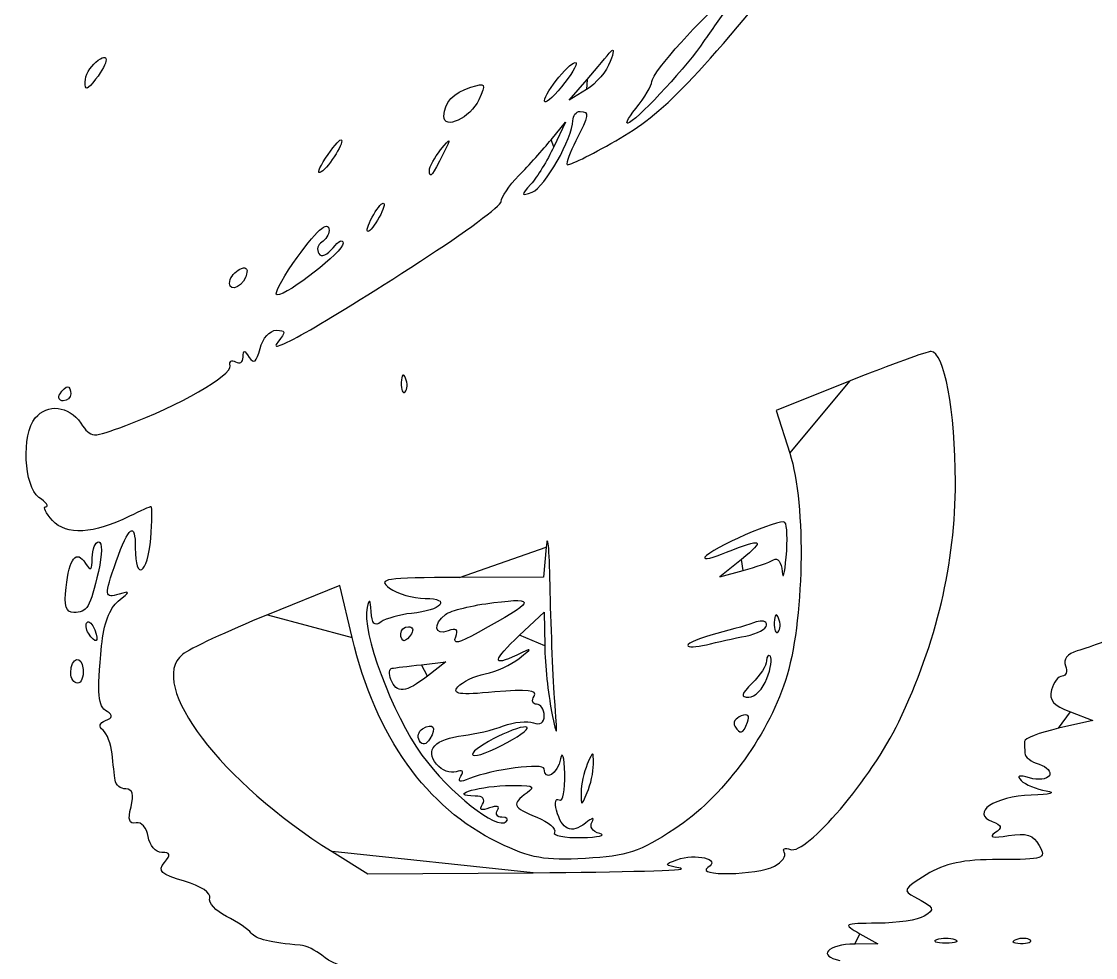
# Model space of a CAD drawing. Extents: x 759 to 1343, y 121 to 552.
# Drawn here: x 1066.5 to 1157.6, y 336.2 to 415.6 of the extents above; entities that cross this region are included whole.
import ezdxf

# ---------------------------------------------------------------- set-up
doc = ezdxf.new("R2010")
doc.units = 0
doc.layers.add('Ebene_1', color=7, linetype='CONTINUOUS')

msp = doc.modelspace()

# ---------------------------------------------------------------- linework, layer by layer
at = {"layer": 'Ebene_1', "color": 7}
for points in [[(1071.91472, 410.513652), (1071.91456, 410.513652)], [(1114.45264, 409.86714), (1112.98744, 408.960028), (1114.4996, 410.728708), (1114.49984, 410.728708)], [(1110.88128, 408.905364), (1110.88128, 408.905364)], [(1118.62752, 408.266412), (1118.62752, 408.266412)], [(1102.34848, 407.614404), (1102.34848, 407.614404)], [(1111.4428, 405.612876), (1112.66792, 407.109556), (1111.67256, 405.014204)], [(1092.30592, 404.042292), (1092.30592, 404.042292)], [(1101.12216, 403.003788), (1101.12216, 403.003788)], [(1096.25424, 399.027292), (1096.25424, 399.027292)], [(1089.53944, 395.105388), (1089.53944, 395.105388)], [(1084.22384, 393.751508), (1084.22384, 393.751508)], [(1099.10384, 385.370116), (1099.10384, 385.370116)], [(1136.80352, 385.151388), (1130.52472, 382.650228), (1131.69128, 379.015012)], [(1069.7848, 384.060524), (1069.7848, 384.060524)], [(1131.2788, 373.148932), (1131.2788, 373.148932)], [(1111.02072, 371.039428), (1110.78776, 368.495076), (1103.67296, 368.476036)], [(1127.5916, 370.010684), (1125.76608, 368.5389), (1127.72384, 369.068268)], [(1070.29704, 367.616452), (1070.29728, 367.616452)], [(1094.56464, 363.3737), (1093.516, 367.80778), (1087.37176, 365.307108)], [(1108.77128, 363.579036), (1110.858, 365.532524), (1110.9028, 362.673428)], [(1130.74544, 365.015292), (1130.74544, 365.015292)], [(1072.19376, 363.74554), (1072.19376, 363.74554)], [(1098.68816, 363.705708), (1098.68816, 363.705708)], [(1103.34904, 363.439652), (1103.34904, 363.439652)], [(1127.9668, 363.510132), (1127.9668, 363.510132)], [(1100.44256, 361.077804), (1102.5012, 361.30942), (1100.95512, 360.112876)], [(1070.6976, 360.377684), (1070.6976, 360.377684)], [(1129.75336, 359.897372), (1129.75336, 359.897372)], [(1097.85968, 359.814348), (1097.85968, 359.814348)], [(1155.49304, 357.070836), (1157.40416, 356.350964), (1154.48304, 355.681244)], [(1109.41248, 355.748732), (1109.41248, 355.748732)], [(1128.104, 356.191812), (1128.104, 356.191812)], [(1100.2756, 354.620356), (1100.2756, 354.620356)], [(1115.03192, 352.630292), (1115.03192, 352.630292)], [(1115.56608, 346.75834), (1115.5664, 346.75834)], [(1092.87456, 345.22314), (1095.884, 343.350892), (1109.91232, 343.43242)], [(1122.41936, 343.806356), (1122.41936, 343.806356)], [(1137.62856, 338.262364), (1139.14984, 337.406788), (1137.20816, 337.385588)], [(1144.17296, 337.760668), (1144.17296, 337.760668)], [(1150.9044, 337.773204), (1150.9044, 337.773148)]]:
    msp.add_lwpolyline(points, close=True, dxfattribs=at)
for points in [[(1116.92192, 405.512452), (1121.0132, 407.839868), (1123.66192, 410.59742), (1133.33512, 422.600084)], [(1119.98544, 410.54058), (1119.98544, 411.291532), (1124.50728, 416.338996), (1126.24352, 417.526028)], [(1126.51264, 416.969228), (1125.91928, 416.15606), (1124.96088, 414.789604), (1124.38296, 413.932644)], [(1124.38296, 413.932644), (1123.04608, 411.950372), (1119.178, 407.728404), (1118.09608, 407.070516)], [(1072.82728, 412.19806), (1073.98856, 413.146252), (1073.97672, 412.25702), (1072.80808, 410.73662)], [(1114.49984, 410.728708), (1115.33152, 411.701484), (1116.23696, 412.766796), (1116.51184, 413.09606)], [(1116.51184, 413.09606), (1116.7868, 413.425332), (1116.76568, 413.03766), (1116.46464, 412.234492)], [(1071.91456, 410.513652), (1071.91456, 411.030172), (1072.32528, 411.788156), (1072.82728, 412.19806)], [(1110.88128, 408.905364), (1110.90208, 409.644524), (1113.23352, 412.456572), (1113.55696, 412.133196)], [(1113.55696, 412.133196), (1113.68592, 412.004236), (1113.13272, 411.090516), (1112.32776, 410.102708)], [(1116.46464, 412.234492), (1116.16392, 411.431356), (1115.25856, 410.366052), (1114.45264, 409.86714)], [(1072.80808, 410.73662), (1072.09288, 409.806316), (1071.91472, 409.761844), (1071.91472, 410.513652)], [(1102.34848, 407.614404), (1102.36368, 408.751612), (1103.16808, 409.616268), (1104.6276, 410.06442)], [(1104.6276, 410.06442), (1105.90856, 410.457764), (1105.95584, 410.38438), (1105.314, 408.998508)], [(1112.32776, 410.102708), (1111.52272, 409.1149), (1110.87184, 408.5761), (1110.88128, 408.905364)], [(1118.62752, 408.266412), (1119.37432, 409.200548), (1119.98544, 410.223924), (1119.98544, 410.54058)], [(1105.314, 408.998508), (1104.59872, 407.453908), (1102.33208, 406.396004), (1102.34848, 407.614404)], [(1118.09608, 407.070516), (1117.64152, 406.794124), (1117.88064, 407.332276), (1118.62752, 408.266412)], [(1113.28928, 407.222004), (1113.28928, 407.65406), (1113.56312, 408.007556), (1113.89776, 408.007556)], [(1113.89776, 408.007556), (1114.71848, 408.007556), (1114.66952, 407.660044), (1113.54872, 405.527508)], [(1109.84576, 401.169124), (1110.90464, 401.568892), (1113.28928, 405.760532), (1113.28928, 407.222004)], [(1093.60744, 405.612676), (1094.0476, 405.612676), (1092.6308, 403.305412), (1091.9284, 402.878284)], [(1092.30592, 404.042292), (1092.88112, 404.905996), (1093.4668, 405.612676), (1093.60744, 405.612676)], [(1102.06848, 404.749916), (1102.96072, 405.845668), (1102.97344, 405.826564), (1102.29032, 404.415332)], [(1108.71104, 402.569636), (1109.53976, 403.420244), (1110.76904, 404.7897), (1111.4428, 405.612876)], [(1113.54872, 405.527508), (1113.022, 404.525452), (1112.68624, 403.611956), (1112.80256, 403.4975)], [(1112.80256, 403.4975), (1112.91888, 403.383052), (1114.77264, 404.28978), (1116.92192, 405.512452)], [(1101.12216, 403.003788), (1101.12216, 403.325004), (1101.548, 404.110756), (1102.06848, 404.749916)], [(1111.67256, 405.014204), (1111.12512, 403.861764), (1110.25344, 402.435804), (1109.73552, 401.84542)], [(1091.9284, 402.878284), (1091.5608, 402.654772), (1091.73072, 403.178572), (1092.30592, 404.042292)], [(1102.29032, 404.415332), (1101.4032, 402.58278), (1101.12216, 402.243148), (1101.12216, 403.003788)], [(1107.2044, 400.37186), (1107.2044, 400.73002), (1107.8824, 401.71902), (1108.71104, 402.569636)], [(1109.73552, 401.84542), (1108.87688, 400.866668), (1108.88664, 400.807012), (1109.84576, 401.169124)], [(1096.25424, 399.027292), (1096.61248, 399.685836), (1097.04248, 400.224636), (1097.20976, 400.224636)], [(1097.20976, 400.224636), (1097.37712, 400.224636), (1097.22096, 399.685836), (1096.86272, 399.027292)], [(1100.35888, 395.3015), (1104.12392, 397.732028), (1107.2044, 400.0137), (1107.2044, 400.37186)], [(1089.53944, 395.105388), (1091.49064, 397.89554), (1092.60328, 398.910652), (1092.60328, 397.900612)], [(1095.9072, 397.829956), (1095.73984, 397.829956), (1095.896, 398.368756), (1096.25424, 399.027292)], [(1096.86272, 399.027292), (1096.50448, 398.368756), (1096.07448, 397.829956), (1095.9072, 397.829956)], [(1092.60328, 397.900612), (1092.60328, 397.571348), (1092.32496, 397.132732), (1091.98488, 396.925908)], [(1093.80088, 396.834068), (1093.82088, 396.119844), (1089.12624, 392.441916), (1088.19472, 392.441916)], [(1091.98488, 396.925908), (1091.64472, 396.719092), (1091.53408, 396.282972), (1091.73904, 395.956748)], [(1091.73904, 395.956748), (1091.9536, 395.615156), (1092.46568, 395.823116), (1092.94656, 396.447116)], [(1092.94656, 396.447116), (1093.40584, 397.043044), (1093.79024, 397.217172), (1093.80088, 396.834068)], [(1084.22384, 393.751508), (1084.35632, 394.142516), (1084.79008, 394.569132), (1085.18768, 394.69954)], [(1085.18768, 394.69954), (1085.63232, 394.845364), (1085.76832, 394.571668), (1085.54096, 393.98862)], [(1088.26352, 388.445212), (1087.17824, 387.141036), (1091.60432, 389.649988), (1100.35888, 395.3015)], [(1088.19472, 392.441916), (1087.90992, 392.441916), (1088.51504, 393.640476), (1089.53944, 395.105388)], [(1085.54096, 393.98862), (1085.11648, 392.900404), (1083.8588, 392.67398), (1084.22384, 393.751508)], [(1086.75104, 387.895196), (1086.97152, 388.759428), (1087.58024, 389.448756), (1088.12296, 389.448756)], [(1088.12296, 389.448756), (1088.96232, 389.448756), (1088.98192, 389.308524), (1088.26352, 388.445212)], [(1085.308, 387.16838), (1085.316, 387.797804), (1085.41944, 387.793556), (1085.836, 387.14686)], [(1085.836, 387.14686), (1086.21928, 386.551916), (1086.45824, 386.747348), (1086.75104, 387.895196)], [(1143.68024, 387.652548), (1143.35136, 387.652548), (1140.25688, 386.527028), (1136.80352, 385.151388)], [(1145.73856, 376.577132), (1145.73856, 382.589948), (1144.79456, 387.652548), (1143.68024, 387.652548)], [(1075.38152, 381.372764), (1079.84816, 383.03834), (1084.40528, 385.649972), (1084.21872, 386.437252)], [(1084.21872, 386.437252), (1084.1268, 386.825436), (1084.33216, 386.972412), (1084.67512, 386.763876)], [(1084.67512, 386.763876), (1085.01808, 386.555332), (1085.30288, 386.737396), (1085.308, 387.16838)], [(1099.10384, 385.370116), (1098.9096, 385.847692), (1098.76544, 385.705836), (1098.73624, 385.008412)], [(1069.7848, 384.060524), (1069.99168, 384.389788), (1070.28168, 384.659188), (1070.4292, 384.659188)], [(1070.4292, 384.659188), (1070.5768, 384.659188), (1070.6976, 384.389788), (1070.6976, 384.060524)], [(1098.73624, 385.008412), (1098.70984, 384.377316), (1098.8536, 384.023724), (1099.05584, 384.22266)], [(1099.05584, 384.22266), (1099.258, 384.421588), (1099.2796, 384.937948), (1099.10384, 385.370116)], [(1070.0532, 383.461852), (1069.69872, 383.461852), (1069.578, 383.731252), (1069.7848, 384.060524)], [(1070.6976, 384.060524), (1070.6976, 383.731252), (1070.4076, 383.461852), (1070.0532, 383.461852)], [(1067.68936, 382.00918), (1068.7384, 383.252764), (1070.48944, 383.054948), (1071.544, 381.573724)], [(1067.99976, 375.274924), (1066.71912, 376.196228), (1066.51536, 380.617396), (1067.68936, 382.00918)], [(1071.544, 381.573724), (1072.45728, 380.29086), (1072.47736, 380.289804), (1075.38152, 381.372764)], [(1131.69128, 379.015012), (1133.10672, 374.604004), (1132.91488, 364.636924), (1131.32, 359.724988)], [(1140.92864, 356.222316), (1144.16304, 362.983004), (1145.74224, 369.665604), (1145.73856, 376.577132)], [(1068.58712, 374.481956), (1068.87032, 374.481956), (1068.60632, 374.838788), (1067.99976, 375.274924)], [(1069.14752, 373.312996), (1068.55616, 373.955924), (1068.304, 374.481956), (1068.58712, 374.481956)], [(1077.51456, 374.481956), (1077.41184, 374.481956), (1076.5884, 374.116324), (1075.68472, 373.669452)], [(1077.48336, 371.787932), (1077.60312, 373.269644), (1077.61712, 374.481956), (1077.51456, 374.481956)], [(1075.68472, 373.669452), (1072.628, 372.157972), (1070.32544, 372.03242), (1069.14752, 373.312996)], [(1074.54632, 369.831076), (1075.62072, 372.866044), (1076.17112, 373.258548), (1076.17112, 370.989708)], [(1131.2788, 373.148932), (1130.90184, 373.519812), (1124.9492, 370.92806), (1124.48664, 370.191628)], [(1131.38688, 370.203724), (1131.51672, 371.637388), (1131.46808, 372.962732), (1131.2788, 373.148932)], [(1076.17112, 370.989708), (1076.17112, 368.08814), (1077.23664, 368.736308), (1077.48336, 371.787932)], [(1111.35992, 367.834556), (1111.30152, 370.996628), (1111.1488, 372.43882), (1111.02072, 371.039428)], [(1126.33248, 370.6117), (1129.35896, 371.855812), (1129.68632, 371.699556), (1127.5916, 370.010684)], [(1070.29728, 367.616452), (1070.58024, 370.142924), (1071.1656, 370.877212), (1071.93832, 369.675076)], [(1072.51376, 370.14142), (1072.52176, 370.882276), (1072.76776, 371.488428), (1073.06688, 371.488428)], [(1073.06688, 371.488428), (1073.38224, 371.488428), (1073.3716, 370.4415), (1073.04128, 368.99626)], [(1071.93832, 369.675076), (1072.38552, 368.97942), (1072.5064, 369.077396), (1072.51376, 370.14142)], [(1124.48664, 370.191628), (1124.32888, 369.94046), (1125.15952, 370.129468), (1126.33248, 370.6117)], [(1127.72384, 369.068268), (1128.80064, 369.35942), (1129.9644, 369.769564), (1130.30992, 369.979692)], [(1130.30992, 369.979692), (1130.66464, 370.195364), (1130.98456, 369.759756), (1131.04456, 368.979404)], [(1131.04456, 368.979404), (1131.10296, 368.219116), (1131.25712, 368.77006), (1131.38688, 370.203724)], [(1074.802, 367.066228), (1073.536, 366.674588), (1073.51384, 366.91462), (1074.54632, 369.831076)], [(1073.04128, 368.99626), (1072.3424, 365.936196), (1072.08256, 365.501716), (1070.95128, 365.501716)], [(1103.67296, 368.476036), (1097.28416, 368.458916), (1096.67872, 368.367308), (1097.73936, 367.578028)], [(1070.95128, 365.501716), (1070.29224, 365.501716), (1070.12184, 366.052476), (1070.29704, 367.616452)], [(1074.726, 366.477908), (1075.73696, 367.291276), (1075.7456, 367.35818), (1074.802, 367.066228)], [(1097.73936, 367.578028), (1098.38896, 367.094596), (1099.7444, 366.69906), (1100.75136, 366.69906)], [(1111.74536, 358.25582), (1111.59184, 360.362052), (1111.4184, 364.672484), (1111.35992, 367.834556)], [(1073.31456, 362.68734), (1073.48776, 364.524684), (1073.99648, 365.890964), (1074.726, 366.477908)], [(1096.18336, 365.578084), (1096.13056, 366.6395), (1096.04104, 366.726324), (1095.8288, 365.921684)], [(1100.75136, 366.69906), (1103.06224, 366.69906), (1102.13568, 365.6741), (1099.60064, 365.426164)], [(1102.49128, 365.348756), (1102.9096, 365.674532), (1104.75792, 366.124556), (1106.59856, 366.348796)], [(1106.59856, 366.348796), (1110.28792, 366.798268), (1110.12632, 366.491404), (1105.25888, 363.804652)], [(1095.8288, 365.921684), (1095.32032, 363.993532), (1097.97728, 356.8569), (1100.48784, 353.407484)], [(1097.01456, 364.7027), (1096.46736, 364.310676), (1096.23416, 364.556308), (1096.18336, 365.578084)], [(1099.60064, 365.426164), (1098.59664, 365.327972), (1097.43288, 365.002412), (1097.01456, 364.7027)], [(1130.74544, 365.015292), (1130.5512, 365.492868), (1130.40704, 365.35102), (1130.37784, 364.653596)], [(1072.19376, 363.74554), (1071.9732, 364.096708), (1071.9232, 364.512436), (1072.08272, 364.669364)], [(1072.08272, 364.669364), (1072.24216, 364.826292), (1072.53488, 364.538964), (1072.73304, 364.03086)], [(1087.37176, 365.307108), (1083.9924, 363.93174), (1080.75136, 362.417716), (1080.16952, 361.942596)], [(1102.71112, 363.94778), (1101.55328, 363.510636), (1101.39832, 364.497668), (1102.49128, 365.348756)], [(1128.84664, 364.700916), (1128.36552, 364.519292), (1126.85952, 364.075988), (1125.49992, 363.715788)], [(1127.9668, 363.510132), (1128.93176, 363.70002), (1129.72128, 364.119924), (1129.72128, 364.44326)], [(1129.72128, 364.44326), (1129.72128, 364.766596), (1129.32768, 364.882548), (1128.84664, 364.700916)], [(1130.37784, 364.653596), (1130.35144, 364.0225), (1130.4952, 363.668908), (1130.69744, 363.867836)], [(1130.69744, 363.867836), (1130.8996, 364.066772), (1130.9212, 364.583132), (1130.74544, 365.015292)], [(1162.5764, 364.781324), (1158.80856, 363.19734), (1157.3128, 362.614636), (1156.06616, 362.245148)], [(1072.73304, 364.03086), (1073.14448, 362.97594), (1072.79384, 362.79038), (1072.19376, 363.74554)], [(1098.68816, 363.705708), (1098.68816, 364.034972), (1098.97816, 364.30438), (1099.33264, 364.30438)], [(1098.95656, 363.107036), (1098.80896, 363.107036), (1098.68816, 363.376436), (1098.68816, 363.705708)], [(1099.60096, 363.705708), (1099.39408, 363.376436), (1099.10408, 363.107036), (1098.95656, 363.107036)], [(1099.33264, 364.30438), (1099.68704, 364.30438), (1099.80776, 364.034972), (1099.60096, 363.705708)], [(1103.34904, 363.439652), (1103.59088, 364.059684), (1103.40344, 364.2091), (1102.71112, 363.94778)], [(1105.25888, 363.804652), (1103.57648, 362.875972), (1103.0932, 362.783612), (1103.34904, 363.439652)], [(1108.52408, 361.89422), (1106.37696, 360.86662), (1106.45712, 361.41266), (1108.77128, 363.579036)], [(1125.49992, 363.715788), (1124.14032, 363.355588), (1123.02784, 362.907364), (1123.02784, 362.719724)], [(1073.77536, 357.097164), (1072.99024, 357.57454), (1072.91672, 358.466564), (1073.31456, 362.68734)], [(1106.96384, 345.989332), (1100.88832, 348.913836), (1096.54368, 355.005212), (1094.56464, 363.3737)], [(1110.9028, 362.673428), (1110.9276, 361.10094), (1111.19016, 358.602036), (1111.48624, 357.120324)], [(1123.02784, 362.719724), (1123.02784, 362.532084), (1123.7444, 362.555492), (1124.62008, 362.771724)], [(1124.62008, 362.771724), (1125.49584, 362.987972), (1127.00184, 363.32026), (1127.9668, 363.510132)], [(1070.6976, 360.377684), (1070.6976, 361.710868), (1071.65048, 361.976228), (1071.7504, 360.670876)], [(1080.16952, 361.942596), (1077.10648, 359.44158), (1083.46064, 351.079668), (1092.87456, 345.22314)], [(1108.72832, 361.606212), (1109.91064, 362.546868), (1109.90488, 362.55506), (1108.52408, 361.89422)], [(1130.04256, 361.793156), (1129.86584, 361.967012), (1129.72128, 361.794756), (1129.72128, 361.410804)], [(1129.75336, 359.897372), (1130.08912, 360.766204), (1130.21928, 361.619316), (1130.04256, 361.793156)], [(1156.06616, 362.245148), (1155.22432, 361.995644), (1154.85352, 361.5269), (1155.0664, 360.981212)], [(1097.94664, 360.779268), (1098.1872, 360.816068), (1099.31032, 360.95042), (1100.44256, 361.077804)], [(1105.8516, 360.303692), (1106.76448, 360.487564), (1108.05896, 361.0737), (1108.72832, 361.606212)], [(1129.72128, 361.410804), (1129.72128, 361.026652), (1129.17368, 360.173548), (1128.50432, 359.515012)], [(1155.0664, 360.981212), (1155.2524, 360.504164), (1155.1336, 360.113852), (1154.80208, 360.113852)], [(1071.26824, 359.515012), (1070.9544, 359.515012), (1070.6976, 359.903212), (1070.6976, 360.377684)], [(1071.7504, 360.670876), (1071.7992, 360.035148), (1071.58208, 359.515012), (1071.26824, 359.515012)], [(1097.85968, 359.814348), (1097.66704, 360.308252), (1097.70616, 360.742468), (1097.94664, 360.779268)], [(1100.95512, 360.112876), (1099.108, 358.68342), (1098.33, 358.608388), (1097.85968, 359.814348)], [(1103.54096, 359.197724), (1103.89896, 359.622132), (1104.9388, 360.11982), (1105.8516, 360.303692)], [(1128.21512, 358.317668), (1128.72544, 358.317668), (1129.4176, 359.028532), (1129.75336, 359.897372)], [(1154.80208, 360.113852), (1154.47056, 360.113852), (1154.06048, 359.59114), (1153.89064, 358.952276)], [(1106.6632, 358.762684), (1103.62592, 358.491724), (1103.01704, 358.576572), (1103.54096, 359.197724)], [(1110.0028, 358.409148), (1110.3204, 358.914852), (1109.42792, 359.00934), (1106.6632, 358.762684)], [(1131.32, 359.724988), (1129.75032, 354.890812), (1125.91872, 349.752996), (1121.94352, 347.152164)], [(1128.50432, 359.515012), (1127.54016, 358.566468), (1127.48008, 358.317668), (1128.21512, 358.317668)], [(1110.2136, 357.718996), (1109.8592, 357.718996), (1109.76432, 358.029564), (1110.0028, 358.409148)], [(1111.48624, 357.120324), (1111.972, 354.688868), (1111.99728, 354.799532), (1111.74536, 358.25582)], [(1153.89064, 358.952276), (1153.6564, 358.070708), (1154.04264, 357.617172), (1155.49304, 357.070836)], [(1110.858, 356.75694), (1110.858, 357.286076), (1110.56808, 357.718996), (1110.2136, 357.718996)], [(1073.43272, 355.519724), (1073.0424, 355.836988), (1073.1216, 356.131268), (1073.65368, 356.340532)], [(1073.65368, 356.340532), (1074.25808, 356.578252), (1074.29112, 356.78354), (1073.77536, 357.097164)], [(1107.40392, 355.882796), (1108.29384, 356.215692), (1109.43512, 356.3321), (1109.94, 356.141476)], [(1109.94, 356.141476), (1110.52368, 355.921116), (1110.858, 356.144676), (1110.858, 356.75694)], [(1127.56408, 356.727756), (1127.08104, 356.545388), (1126.83728, 356.155004), (1127.02248, 355.860236)], [(1128.104, 356.191812), (1128.32968, 356.770492), (1128.1496, 356.948932), (1127.56408, 356.727756)], [(1074.2008, 353.528468), (1074.11304, 354.351644), (1073.76736, 355.247708), (1073.43272, 355.519724)], [(1100.2756, 354.620356), (1100.06096, 354.962028), (1100.18184, 355.421876), (1100.54424, 355.642228)], [(1100.54424, 355.642228), (1101.44848, 356.192084), (1101.76864, 355.75478), (1101.16512, 354.79406)], [(1104.01504, 355.074684), (1104.98896, 355.186244), (1106.51392, 355.5499), (1107.40392, 355.882796)], [(1109.41248, 355.748732), (1108.99872, 356.155804), (1104.77312, 354.08002), (1104.77312, 353.469692)], [(1107.23336, 354.2105), (1108.58648, 354.904412), (1109.56712, 355.59662), (1109.41248, 355.748732)], [(1127.02248, 355.860236), (1127.48888, 355.11782), (1127.71176, 355.186156), (1128.104, 356.191812)], [(1131.73992, 345.405348), (1133.0788, 344.899868), (1138.64864, 351.456732), (1140.92864, 356.222316)], [(1154.48304, 355.681244), (1152.8764, 355.312892), (1151.57576, 354.812532), (1151.59272, 354.569332)], [(1101.16512, 354.79406), (1100.84184, 354.279364), (1100.52824, 354.218132), (1100.2756, 354.620356)], [(1101.73224, 352.62842), (1100.70472, 353.846508), (1101.59184, 354.797092), (1104.01504, 355.074684)], [(1151.59272, 354.569332), (1151.60952, 354.326132), (1151.62392, 353.875892), (1151.62392, 353.56882)], [(1074.4544, 351.283452), (1074.4024, 351.695036), (1074.28864, 352.705292), (1074.2008, 353.528468)], [(1104.77312, 353.469692), (1104.77312, 353.183228), (1105.88024, 353.516572), (1107.23336, 354.2105)], [(1112.60064, 351.84662), (1112.55504, 353.265444), (1112.39912, 353.820148), (1112.25408, 353.0793)], [(1115.03192, 352.630292), (1115.03192, 353.827636), (1115.03192, 353.827636), (1114.50896, 352.630292)], [(1151.62392, 353.56882), (1151.62392, 353.261732), (1152.17552, 352.838236), (1152.84976, 352.627708)], [(1100.48784, 353.407484), (1102.84264, 350.172124), (1106.86464, 347.005388), (1107.64448, 347.772636)], [(1103.38096, 351.997524), (1102.9152, 351.821676), (1102.17328, 352.10558), (1101.73224, 352.62842)], [(1110.858, 352.236044), (1110.858, 352.778172), (1106.43488, 352.202684), (1104.5212, 351.411612)], [(1112.25408, 353.0793), (1112.00768, 351.820644), (1110.858, 351.126228), (1110.858, 352.236044)], [(1114.50896, 352.630292), (1114.22136, 351.971756), (1113.986, 350.894148), (1113.986, 350.235612)], [(1114.50896, 350.235612), (1114.79664, 350.894148), (1115.03192, 351.971756), (1115.03192, 352.630292)], [(1152.84976, 352.627708), (1153.52392, 352.41718), (1153.9116, 351.983964), (1153.71128, 351.665012)], [(1103.79216, 351.623692), (1104.066, 352.059644), (1103.91328, 352.198492), (1103.38096, 351.997524)], [(1112.13176, 349.602428), (1112.4352, 349.417908), (1112.64624, 350.427796), (1112.60064, 351.84662)], [(1152.02904, 351.47606), (1151.1324, 351.74206), (1150.90568, 351.670372), (1151.31968, 351.251772)], [(1075.3712, 350.535116), (1074.91856, 350.535116), (1074.506, 350.871868), (1074.4544, 351.283452)], [(1105.0116, 349.936276), (1102.66552, 349.936276), (1104.9652, 350.728988), (1107.57328, 350.819452)], [(1104.5212, 351.411612), (1103.70248, 351.07318), (1103.48592, 351.136188), (1103.79216, 351.623692)], [(1107.57328, 350.819452), (1109.86904, 350.899052), (1110.20608, 350.787132), (1109.4052, 350.21098)], [(1151.31968, 351.251772), (1151.65432, 350.91338), (1152.61272, 350.515676), (1153.44936, 350.368004)], [(1153.71128, 351.665012), (1153.51088, 351.346052), (1152.75392, 351.261028), (1152.02904, 351.47606)], [(1075.80632, 349.01482), (1076.0784, 350.08142), (1075.94856, 350.535116), (1075.3712, 350.535116)], [(1105.62168, 349.235868), (1105.89264, 349.667276), (1105.65848, 349.936276), (1105.0116, 349.936276)], [(1109.4052, 350.21098), (1108.05408, 349.238948), (1108.15288, 348.994588), (1110.24152, 348.143412)], [(1113.986, 350.235612), (1113.986, 349.038268), (1113.986, 349.038268), (1114.50896, 350.235612)], [(1152.1548, 350.017972), (1149.07456, 349.928788), (1146.96576, 348.483116), (1148.86816, 347.764868)], [(1153.44936, 350.368004), (1154.33912, 350.210964), (1153.80176, 350.06566), (1152.1548, 350.017972)], [(1076.23664, 347.667812), (1075.64512, 347.54254), (1075.52592, 347.915716), (1075.80632, 349.01482)], [(1106.22584, 348.929676), (1105.51744, 348.662212), (1105.32312, 348.76066), (1105.62168, 349.235868)], [(1106.89824, 348.732076), (1107.11904, 349.083604), (1106.84624, 349.163836), (1106.22584, 348.929676)], [(1111.90096, 348.730428), (1111.72448, 349.394556), (1111.82816, 349.786956), (1112.13176, 349.602428)], [(1107.27232, 348.14026), (1106.86208, 348.14026), (1106.69376, 348.40658), (1106.89824, 348.732076)], [(1107.64448, 347.772636), (1107.85, 347.974828), (1107.68288, 348.14026), (1107.27232, 348.14026)], [(1110.24152, 348.143412), (1111.24128, 347.735988), (1111.90968, 347.164492), (1111.7268, 346.873436)], [(1114.34816, 347.639716), (1113.1648, 346.695852), (1112.34456, 347.061404), (1111.90096, 348.730428)], [(1114.92256, 347.736564), (1115.17632, 348.152876), (1114.94176, 348.11338), (1114.34816, 347.639716)], [(1077.26368, 346.494084), (1077.14776, 347.241556), (1076.69064, 347.763972), (1076.23664, 347.667812)], [(1121.94352, 347.152164), (1118.95032, 345.193788), (1117.8896, 344.843356), (1114.35184, 344.644132)], [(1115.5664, 346.75834), (1114.9408, 346.918892), (1114.67256, 347.326412), (1114.92256, 347.736564)], [(1148.86816, 347.764868), (1149.6992, 347.451132), (1149.74224, 347.26482), (1149.0888, 346.809372)], [(1078.41744, 345.147076), (1077.89776, 345.147076), (1077.37856, 345.753228), (1077.26368, 346.494084)], [(1111.7268, 346.873436), (1111.544, 346.58238), (1112.57432, 346.3755), (1114.0164, 346.413692)], [(1114.0164, 346.413692), (1115.45848, 346.451852), (1116.15584, 346.60698), (1115.56608, 346.75834)], [(1149.0888, 346.809372), (1148.54168, 346.42798), (1148.91776, 346.35194), (1150.2428, 346.576028)], [(1150.2428, 346.576028), (1151.7892, 346.83754), (1152.34536, 346.65674), (1152.85032, 345.728428)], [(1114.35184, 344.644132), (1110.85272, 344.447092), (1109.75104, 344.647332), (1106.96384, 345.989332)], [(1131.22792, 345.170084), (1131.03384, 345.47906), (1131.26392, 345.584932), (1131.73992, 345.405348)], [(1152.85032, 345.728428), (1153.4592, 344.609028), (1153.28376, 344.548412), (1149.43528, 344.548412)], [(1078.63592, 344.285924), (1079.2148, 344.97214), (1079.17048, 345.147076), (1078.41744, 345.147076)], [(1122.41936, 343.806356), (1121.02248, 344.074852), (1120.99688, 344.134028), (1122.10544, 344.53014)], [(1122.10544, 344.53014), (1123.73528, 345.11254), (1125.88408, 344.58134), (1124.75264, 343.875676)], [(1130.3868, 343.979596), (1131.04352, 344.325388), (1131.42208, 344.861108), (1131.22792, 345.170084)], [(1149.43528, 344.548412), (1146.34664, 344.548412), (1144.87344, 344.241348), (1143.26248, 343.261812)], [(1080.33664, 342.709308), (1078.32648, 343.301844), (1078.03432, 343.5727), (1078.63592, 344.285924)], [(1109.91232, 343.43242), (1117.62784, 343.47722), (1123.25608, 343.645532), (1122.41936, 343.806356)], [(1124.75264, 343.875676), (1123.54336, 343.121468), (1128.94632, 343.221124), (1130.3868, 343.979596)], [(1082.48856, 341.288164), (1082.64864, 341.698692), (1081.74856, 342.2931), (1080.33664, 342.709308)], [(1143.26248, 343.261812), (1141.34144, 342.093724), (1141.2508, 341.920148), (1142.27792, 341.377508)], [(1083.90792, 339.722716), (1082.97584, 340.195572), (1082.33712, 340.900028), (1082.48856, 341.288164)], [(1142.27792, 341.377508), (1143.98928, 340.473372), (1144.05592, 340.338268), (1143.08736, 339.73566)], [(1086.01024, 338.305452), (1085.786, 338.612084), (1084.83992, 339.249844), (1083.90792, 339.722716)], [(1139.14984, 339.148324), (1136.2032, 339.118964), (1136.15528, 339.090964), (1137.62856, 338.262364)], [(1143.08736, 339.73566), (1142.59512, 339.429332), (1140.8232, 339.165036), (1139.14984, 339.148324)], [(1090.16624, 337.279228), (1087.668, 337.481452), (1086.38032, 337.799412), (1086.01024, 338.305452)], [(1091.99704, 336.42474), (1091.49208, 336.854076), (1090.66824, 337.238588), (1090.16624, 337.279228)], [(1137.20816, 337.385588), (1134.89232, 337.360228), (1133.98856, 336.362228), (1135.94624, 335.992028)], [(1144.9336, 337.458708), (1144.09688, 337.458708), (1143.75464, 337.594596), (1144.17296, 337.760668)], [(1144.17296, 337.760668), (1144.59128, 337.926748), (1145.27584, 337.926748), (1145.69416, 337.760668)], [(1145.69416, 337.760668), (1146.11256, 337.594596), (1145.77016, 337.458708), (1144.9336, 337.458708)], [(1151.27208, 337.411508), (1150.5632, 337.440228), (1150.41896, 337.582092), (1150.9044, 337.773204)], [(1150.9044, 337.773148), (1151.34368, 337.946084), (1151.86848, 337.92482), (1152.07072, 337.725948)], [(1152.07072, 337.725948), (1152.27288, 337.527012), (1151.91352, 337.385516), (1151.27208, 337.411508)], [(1102.24496, 334.632188), (1095.88072, 334.832588), (1093.34872, 335.275476), (1091.99704, 336.42474)]]:
    msp.add_open_spline(points, degree=3, dxfattribs=at)

doc.saveas('drawing.dxf')
